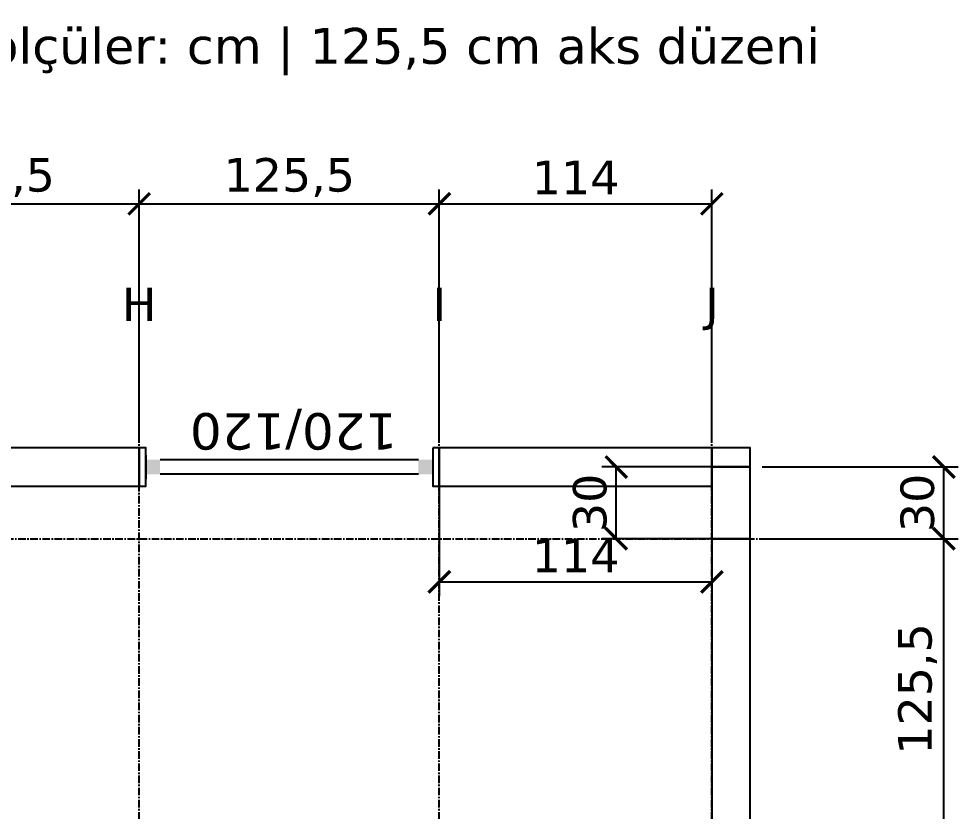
# Model space of a CAD drawing. Header units: centimetres. Extents: x -135 to 5290, y -1327 to 1388.
# Drawn here: x 844.1 to 1237, y 898.2 to 1229.3 of the extents above; entities that cross this region are included whole.
import ezdxf
from ezdxf.enums import TextEntityAlignment as Align

# ---------------------------------------------------------------- set-up
doc = ezdxf.new("R2010")
doc.units = ezdxf.units.CM
doc.linetypes.add('CENTER', pattern=[5.08, 3.175, -0.635, 0.635, -0.635])
for name, color, linetype in [('AKS', 4, 'CENTER'), ('AKS_YAZI', 4, 'Continuous'), ('DIS_DUVAR_160', 30, 'Continuous'), ('KOSE_PROFIL_160', 8, 'Continuous'), ('ODA_ADLARI', 7, 'Continuous'), ('OLCULER', 7, 'Continuous'), ('OZEL_PANEL_OLCU_CM', 3, 'Continuous'), ('PENCERE', 10, 'Continuous')]:
    doc.layers.add(name, color=color, linetype=linetype)
doc.styles.add('PORTMAN', font='DejaVuSans.ttf')
doc.styles.get("Standard").update_dxf_attribs({"font": 'DejaVuSans.ttf'})
doc.dimstyles.new('PORTMAN', dxfattribs={"dimtxt": 14, "dimasz": 9, "dimexe": 6, "dimexo": 5, "dimgap": 4, "dimtad": 1, "dimtxsty": 'PORTMAN', "dimblk": 'ARCHTICK', "dimcen": 2.5, "dimazin": 3, "dimtfac": 0.5, "dimtmove": 2, "dimatfit": 3})

# ---------------------------------------------------------------- blocks, each defined once
blk = doc.blocks.new('BOM_D09_1255p0_DIS_DOLU')
blk.add_lwpolyline([(0, 0), (16, 0), (16, 125.5), (0, 125.5)], close=True)
blk = doc.blocks.new('kaynak-pencere-120120')
at = {"layer": 'PENCERE', "color": 1}
for p, q in [((53387.01, 8192.86), (53397.01, 8192.86)), ((53389.01, 8186.86), (53389.01, 8078.86)), ((53395.01, 8186.86), (53395.01, 8078.86)), ((53387.01, 8072.86), (53397.01, 8072.86))]:
    blk.add_line(p, q, dxfattribs=at)
for points in [[(53389.01, 8192.86), (53389.01, 8186.86), (53395.01, 8192.86), (53395.01, 8186.86)], [(53389.01, 8072.86), (53389.01, 8078.86), (53395.01, 8072.86), (53395.01, 8078.86)]]:
    blk.add_solid(points, dxfattribs=at)
at = {"layer": 'PENCERE', "color": 0, "lineweight": 25}
blk.add_text('120/120', height=15.217, rotation=270, dxfattribs=at).set_placement((53369.52, 8178.03))
blk = doc.blocks.new('BOM_P01_PENCERE_1200x1200')
at = {"layer": 'PENCERE'}
blk.add_blockref('kaynak-pencere-120120', (0, 0), dxfattribs=at)
blk = doc.blocks.new('BOM_D13_1255p0_DIS_P01')
for points in [[(0, 122.75), (16, 122.75), (16, 125.5), (0, 125.5)], [(0, 0), (16, 0), (16, 2.75), (0, 2.75)]]:
    blk.add_lwpolyline(points, close=True)
at = {"layer": 'PENCERE'}
blk.add_blockref('BOM_P01_PENCERE_1200x1200', (-53384.006, -8070.111), dxfattribs=at)
blk = doc.blocks.new('BOM_D12_1140p0_DIS_DOLU')
blk.add_lwpolyline([(0, 0), (16, 0), (16, 114), (0, 114)], close=True)
blk = doc.blocks.new('BOM_D14_300p0_DIS_DOLU')
blk.add_lwpolyline([(0, 0), (16, 0), (16, 30), (0, 30)], close=True)
blk = doc.blocks.new('BOM_B06_DIS_KOSE_160x80')
blk.add_lwpolyline([(0, 0), (16, 0), (16, 8), (0, 8)], close=True)
blk = doc.blocks.new('_ARCHTICK')
at = {"color": 0, "linetype": 'BYBLOCK', "const_width": 0.15}
blk.add_lwpolyline([(-0.5, -0.5), (0.5, 0.5)], dxfattribs=at)

msp = doc.modelspace()

# ---------------------------------------------------------------- linework, layer by layer
at = {"layer": 'AKS'}
for p, q in [((894.5, -35), (894.5, 1091)), ((1020, -35), (1020, 1091)), ((1134, -35), (1134, 1091)), ((-35, 1012), (1185, 1012))]:
    msp.add_line(p, q, dxfattribs=at)

# ---------------------------------------------------------------- block references
at = {"layer": 'DIS_DUVAR_160', "rotation": 270}
for name, p in [('BOM_D13_1255p0_DIS_P01', (894.5, 1050)), ('BOM_D09_1255p0_DIS_DOLU', (769, 1050)), ('BOM_D12_1140p0_DIS_DOLU', (1020, 1050))]:
    msp.add_blockref(name, p, dxfattribs=at)
at = {"layer": 'DIS_DUVAR_160'}
for name, p in [('BOM_D14_300p0_DIS_DOLU', (1134, 1012)), ('BOM_D09_1255p0_DIS_DOLU', (1134, 886.5))]:
    msp.add_blockref(name, p, dxfattribs=at)
at = {"layer": 'KOSE_PROFIL_160'}
msp.add_blockref('BOM_B06_DIS_KOSE_160x80', (1134, 1042), dxfattribs=at)

# ---------------------------------------------------------------- texts
at = {"layer": 'AKS_YAZI', "style": 'PORTMAN'}
for s, p in [('H', (894.5, 1110)), ('I', (1020, 1110)), ('J', (1134, 1110))]:
    msp.add_text(s, height=14, dxfattribs=at).set_placement(p, align=Align.MIDDLE_CENTER)
at = {"layer": 'ODA_ADLARI', "style": 'PORTMAN'}
msp.add_text('3+1 EL ÇİZİMİ | 8 PANO + 114 cm x 8 PANO + 30 cm | 1150 × 1050 cm | Model ve ölçüler: cm | 125,5 cm aks düzeni', height=15, dxfattribs=at).set_placement((575, 1218), align=Align.MIDDLE_CENTER)

# ---------------------------------------------------------------- dimensions: what is measured, and where the dimension line sits
at = {"layer": 'OLCULER'}
for base, p1, p2 in [((769, 1152), (769, 1050), (894.5, 1050)), ((894.5, 1152), (894.5, 1050), (1020, 1050)), ((1020, 1152), (1020, 1050), (1134, 1050))]:
    msp.add_linear_dim(base=base, p1=p1, p2=p2, dimstyle='PORTMAN', override={"dimtxt": 14, "dimasz": 9, "dimexe": 6, "dimexo": 5, "dimdec": 2, "dimzin": 8, "dimdsep": 44}, dxfattribs=at).render()
for base, p1, p2 in [((1231, 1012), (1150, 1012), (1150, 1042)), ((1231, 886.5), (1150, 886.5), (1150, 1012))]:
    msp.add_linear_dim(base=base, p1=p1, p2=p2, angle=90, dimstyle='PORTMAN', override={"dimtxt": 14, "dimasz": 9, "dimexe": 6, "dimexo": 5, "dimdec": 2, "dimzin": 8, "dimdsep": 44}, dxfattribs=at).render()
at = {"layer": 'OZEL_PANEL_OLCU_CM'}
msp.add_linear_dim(base=(1020, 994), p1=(1020, 1050), p2=(1134, 1050), dimstyle='PORTMAN', override={"dimtxt": 14, "dimasz": 9, "dimexe": 6, "dimexo": 5, "dimdec": 2, "dimzin": 8, "dimdsep": 44}, dxfattribs=at).render()
msp.add_linear_dim(base=(1094, 1012), p1=(1150, 1012), p2=(1150, 1042), angle=90, dimstyle='PORTMAN', override={"dimtxt": 14, "dimasz": 9, "dimexe": 6, "dimexo": 5, "dimdec": 2, "dimzin": 8, "dimdsep": 44}, dxfattribs=at).render()

doc.saveas('drawing.dxf')
